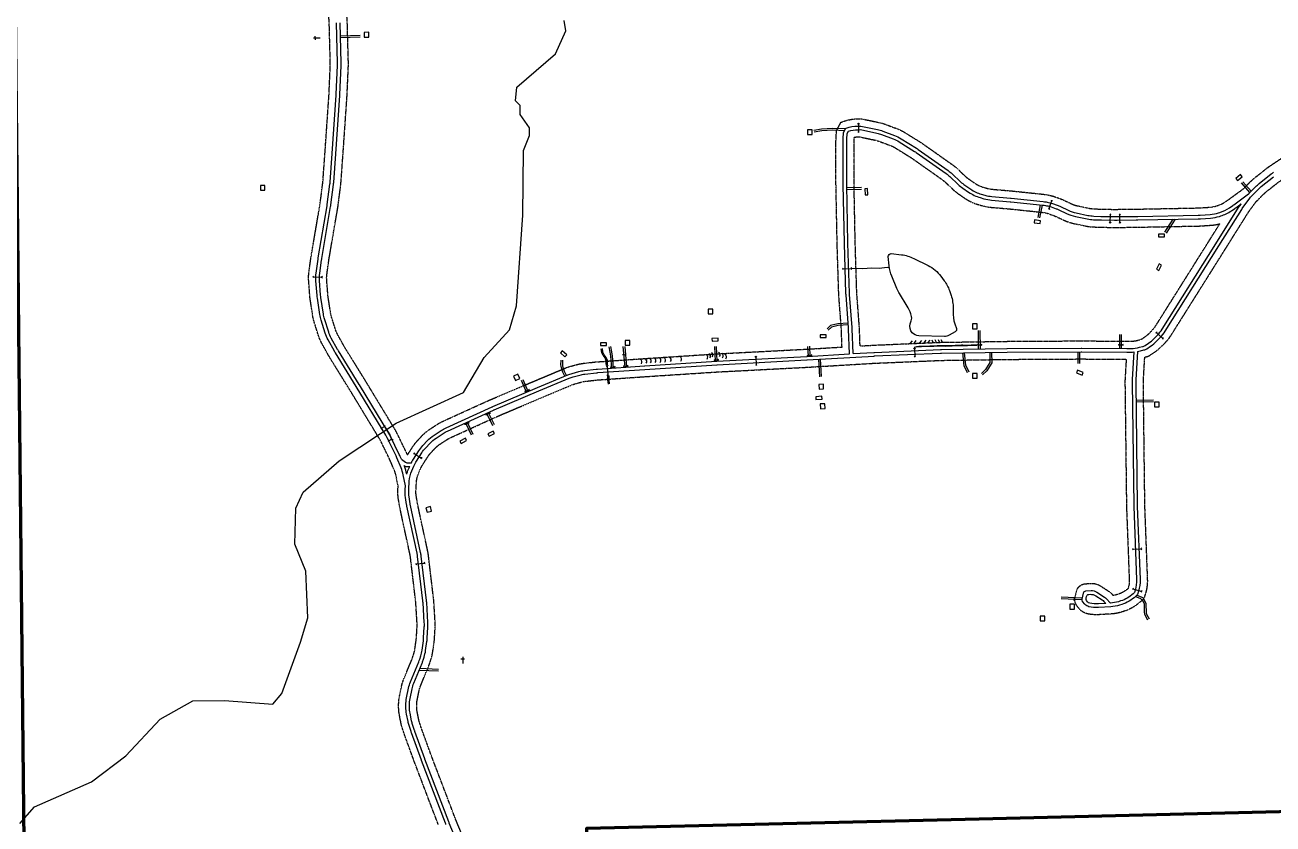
# Model space of a CAD drawing. Header units: inches. Extents: x 2666812 to 2767151, y 580083 to 705712.
# Drawn here: x 2715299 to 2722204, y 637071 to 641492 of the extents above; entities that cross this region are included whole.
import ezdxf

# ---------------------------------------------------------------- set-up
doc = ezdxf.new("R2010")
doc.units = ezdxf.units.IN
doc.header["$MEASUREMENT"] = 0
doc.linetypes.add('PHANTOM', pattern=[2.5, 1.25, -0.25, 0.25, -0.25, 0.25, -0.25])
for name, color, linetype in [('HY-SHORE', 5, 'Continuous'), ('PLD-LANDBASE', 252, 'Continuous'), ('PLD-PAR', 1, 'Continuous')]:
    doc.layers.add(name, color=color, linetype=linetype)
doc.layers.add('PLD-REMOTE-BOUNDARY', color=40, linetype='Continuous', lineweight=80)

# ---------------------------------------------------------------- blocks, each defined once
blk = doc.blocks.new('CULVERT')
for p, q in [((-52, 7), (-41, 0)), ((-41, 0), (-52, -7)), ((-41, 0), (41, 0)), ((52, 7), (41, 0)), ((41, 0), (52, -7))]:
    blk.add_line(p, q)
blk = doc.blocks.new('DWELLING2')
blk.add_lwpolyline([(28, -26), (28, 26), (-23, 26), (-23, -26)], close=True)
blk = doc.blocks.new('DRWAYCULVERT')
for p, q in [((-13.4, 2.1), (-9.7, 0)), ((-9.7, 0), (-13.4, -2.1)), ((-9.7, 0), (9.7, 0)), ((13.5, 2.2), (9.7, 0)), ((9.7, 0), (13.5, -2.2))]:
    blk.add_line(p, q)
blk = doc.blocks.new('HOUSETRL')
blk.add_lwpolyline([(-34, -15), (34, -15), (34, 15), (-34, 15)], close=True)

msp = doc.modelspace()

# ---------------------------------------------------------------- linework, layer by layer
at = {"layer": 'HY-SHORE'}
for p, q in [((2718291.4, 641458.9), (2718282.3, 641517)), ((2718234.8, 641333), (2718291.4, 641458.9)), ((2718020.5, 641147), (2718234.8, 641333)), ((2718013, 641072), (2718020.5, 641147)), ((2718038.3, 641047.2), (2718013, 641072)), ((2718038.9, 640997.3), (2718038.3, 641047.2)), ((2718089.8, 640923), (2718038.9, 640997.3)), ((2718058.2, 640797.5), (2718090.3, 640881.2)), ((2718090.3, 640881.2), (2718089.8, 640923)), ((2718054.5, 640439), (2718058.2, 640797.5)), ((2718019, 639938.3), (2718054.5, 640439)), ((2717979.1, 639804.7), (2718019, 639938.3)), ((2717839.3, 639652.7), (2717979.1, 639804.7)), ((2717725.1, 639459.6), (2717839.3, 639652.7)), ((2717352.1, 639288.4), (2717725.1, 639459.6)), ((2717265.6, 639231.3), (2717352.1, 639288.4)), ((2717037.7, 639080.8), (2717265.6, 639231.3)), ((2716839.1, 638908.1), (2717037.7, 639080.8)), ((2716798.6, 638819.2), (2716839.1, 638908.1)), ((2716792.6, 638619), (2716798.6, 638819.2)), ((2716852.9, 638469.8), (2716792.6, 638619)), ((2716864.5, 638211.6), (2716852.9, 638469.8)), ((2716824.5, 638077.6), (2716864.5, 638211.6)), ((2716719.8, 637792.9), (2716824.5, 638077.6)), ((2716046.7, 637651.2), (2716228.6, 637753.5)), ((2716228.6, 637753.5), (2716403.6, 637755.6)), ((2716403.6, 637755.6), (2716670.5, 637734.1)), ((2716670.5, 637734.1), (2716719.8, 637792.9)), ((2715857.5, 637448.8), (2716046.7, 637651.2)), ((2715667.6, 637304.6), (2715857.5, 637448.8)), ((2715352.6, 637167.2), (2715667.6, 637304.6)), ((2715270.3, 637074.2), (2715352.6, 637167.2))]:
    msp.add_line(p, q, dxfattribs=at)
msp.add_lwpolyline([(2720385.7, 639768.8), (2720243.5, 639772.6, -0.207675), (2720207.4, 639789.4), (2720207.3, 639789.6, -0.263067), (2720197, 639837.7), (2720202.5, 639855.3, 0.156774), (2720202.3, 639885.9), (2720199.6, 639894, 0.058734), (2720179.9, 639936.5), (2720137, 640005.9, -0.039691), (2720122.6, 640034.1), (2720094.4, 640101.8, -0.074095), (2720080, 640159), (2720075, 640210.6, -0.477238), (2720091.6, 640227), (2720148.8, 640220.6, -0.088099), (2720215.9, 640200.7), (2720295.4, 640161, -0.117587), (2720366.5, 640101.4), (2720385, 640076.4, -0.076346), (2720413.4, 640022.8), (2720422.7, 639995.9, -0.090589), (2720433.7, 639924.9), (2720433.3, 639907, 0.087451), (2720443.5, 639838.3), (2720452.2, 639812, -0.359836), (2720445.3, 639794.1), (2720411.5, 639775.2, -0.135237)], format="xyb", close=True, dxfattribs=at)
msp.add_lwpolyline([(2719873.4, 640144.1), (2719893, 640145.9), (2719933.5, 640144.4), (2719983.9, 640148.4), (2720024.7, 640146.5), (2720069.2, 640151.3), (2720081, 640150.9)], dxfattribs=at)
at = {"layer": 'PLD-LANDBASE', "linetype": 'PHANTOM', "flags": 128}
for points in [[(2717363.6, 638940.3), (2717352.7, 638995.6, 0.051402), (2717343.1, 639027), (2717319.8, 639082.2, 0.013378), (2717316.3, 639090), (2717267.8, 639189.5, 0.023232), (2717260.7, 639202.6), (2717098.1, 639470.5, 0.00214), (2717097.3, 639471.7), (2716982.5, 639657.2, -0.012264), (2716976.6, 639667.3), (2716941.7, 639730.5, -0.049622), (2716922.9, 639774.1), (2716899.7, 639847.4, -0.038814), (2716891.2, 639883.6), (2716877.4, 639974.3, -0.018857), (2716875.3, 639992.3), (2716869.1, 640074.1, -0.052777), (2716870.5, 640124.6), (2716880.9, 640201.3, -0.008595), (2716882.2, 640209.5), (2716931.4, 640497.8, 0.01033), (2716932.4, 640504.3), (2716946.7, 640616.4, 0.013759), (2716947.6, 640625.2), (2716959.1, 640783.4, 0.000986), (2716959.2, 640784), (2716981.4, 641106.5, 0.006328), (2716981.6, 641110.5), (2716988.5, 641268.5, 0.017515), (2716988.6, 641279.7), (2716982.7, 641502.4, 0.010943), (2716982.3, 641509.4), (2716967.6, 641718.2, -0.002106), (2716967.5, 641720.2), (2716952.7, 641958.6, -0.011146), (2716952.3, 641969.2), (2716947.2, 642261.3, -0.01137), (2716947.2, 642272.2), (2716957.3, 642630.7, 0.017666), (2716957.2, 642642), (2716944.7, 642935.5, 0.010192), (2716944.3, 642942), (2716930.6, 643106, 0.015445), (2716929.5, 643115.8), (2716878.3, 643466.4, 0.015392), (2716876.5, 643476.1), (2716852, 643593.4, 0.044358), (2716843.7, 643620.5), (2716822.4, 643673.2, 0.028589), (2716814.6, 643689.8), (2716738.3, 643830.1, 0.00354), (2716737.2, 643832.1), (2716614.5, 644050.2, -0.002683), (2716613.2, 644052.4), (2716434.1, 644378.9, 0.000562), (2716434, 644379.2), (2716284.3, 644650.5, -0.004326), (2716282.4, 644654.2), (2716158.6, 644888, 0.015928), (2716153.6, 644896.9), (2716137.4, 644923.2)], [(2717414.3, 639115.5), (2717412, 639121, 0.013378), (2717406.2, 639133.7), (2717357.8, 639233.3, 0.023232), (2717346.2, 639254.5), (2717183.5, 639522.4, 0.00214), (2717182.4, 639524.3), (2717067.6, 639709.8, -0.012264), (2717064.1, 639715.7), (2717029.2, 639778.9, -0.049622), (2717018.2, 639804.4), (2716995, 639877.6, -0.038814), (2716990.1, 639898.7), (2716976.2, 639989.4, -0.018857), (2716975, 639999.9), (2716968.8, 640081.7, -0.052777), (2716969.6, 640111.2), (2716980, 640187.9, -0.008595), (2716980.7, 640192.7), (2717030, 640481, 0.01033), (2717031.5, 640491.6), (2717045.9, 640603.7, 0.013759), (2717047.4, 640617.9), (2717058.9, 640776.1, 0.000986), (2717059, 640777.2), (2717081.2, 641099.6, 0.006328), (2717081.5, 641106.2), (2717088.4, 641264.2, 0.017515), (2717088.6, 641282.4), (2717082.6, 641505.1, 0.010943), (2717082.1, 641516.4), (2717067.4, 641725.3, -0.002106), (2717067.3, 641726.4), (2717052.5, 641964.7, -0.011146), (2717052.2, 641971), (2717047.2, 642263, -0.01137), (2717047.2, 642269.4), (2717057.3, 642627.9, 0.017666), (2717057.1, 642646.2), (2717044.6, 642939.8, 0.010192), (2717044, 642950.4), (2717030.3, 643114.3, 0.015445), (2717028.5, 643130.2), (2716977.2, 643480.9, 0.015392), (2716974.4, 643496.6), (2716949.8, 643613.9, 0.044358), (2716936.4, 643658), (2716915.1, 643710.7, 0.028589), (2716902.4, 643737.6), (2716826.1, 643877.9, 0.00354), (2716824.3, 643881.1), (2716701.6, 644099.2, -0.002683), (2716700.9, 644100.5), (2716521.8, 644427, 0.000562), (2716521.5, 644427.5), (2716371.9, 644698.8, -0.004326), (2716370.7, 644700.9), (2716252.6, 644924.2)], [(2722041.4, 640586.8, -0.006871), (2722045.9, 640591.6), (2722079.6, 640625.8, -0.030733), (2722101.6, 640645.5), (2722169.3, 640699.1, -0.019262), (2722184.2, 640710), (2722484.5, 640912.2, 0.060683), (2722513.7, 640937.6), (2722540.6, 640967.3, 0.034473), (2722554.2, 640984.6), (2722582.5, 641026.1, 0.008696), (2722585.5, 641030.7), (2722709.1, 641226.6, -0.062276), (2722746.9, 641272.6), (2722757.8, 641282.9, -0.154662), (2722793.1, 641300.1), (2722802.2, 641301.4, -0.088669), (2722886.7, 641298.7), (2722888.4, 641298.4, -0.048003), (2722932.3, 641284.6), (2723027.8, 641244.2, 0.101877), (2723047.6, 641240.2), (2723055.5, 641240.2, 0.036172), (2723078.4, 641243.4), (2723081, 641243.9), (2723088.5, 641247, 0.068223), (2723094.3, 641250.4), (2723096.7, 641252.3, 0.05238), (2723108, 641283.8), (2723108.6, 641286.5, 0.046549), (2723112.9, 641315.9), (2723116.1, 641375.7, -0.013418), (2723117.1, 641388.6), (2723118.5, 641401.3, -0.004674), (2723119, 641405.8), (2723114.6, 641463.9), (2723103.4, 641614.9, -0.00567), (2723103, 641620.3), (2723090.9, 641853.9, -0.010097), (2723090.6, 641863.5), (2723089.5, 641960.7)], [(2721492.3, 639653.6), (2721514.4, 639659.2), (2721547.5, 639681.2, 0.052006), (2721589.1, 639715.6), (2721606.6, 639733.6, 0.053526), (2721641, 639777.2), (2721937.8, 640249.1, 0.000293), (2721937.9, 640249.4), (2722064.1, 640450.6, -0.017415), (2722069.6, 640458.7), (2722103.7, 640505.5, -0.037108), (2722117.1, 640521.4), (2722150.9, 640555.6, -0.030733), (2722163.7, 640567.1), (2722231.4, 640620.7, -0.019262), (2722240.1, 640627.1), (2722540.3, 640829.3, 0.060683), (2722587.9, 640870.5), (2722614.7, 640900.1, 0.034473), (2722636.9, 640928.3), (2722665.1, 640969.8, 0.008696), (2722670.1, 640977.4), (2722793.7, 641173.2, -0.054918), (2722812.8, 641197.2, -0.191877), (2722824.6, 641203.4, -0.074426), (2722866, 641200.9), (2722867.7, 641200.5, -0.048003), (2722893.3, 641192.5), (2723006.5, 641144.6, 0.088138), (2723023.5, 641140.7), (2723030.6, 641140.3, 0.066155), (2723099, 641145.5), (2723110.8, 641148), (2723136.4, 641158.6, 0.068223), (2723148.1, 641165.5), (2723167.6, 641180.9, 0.11319), (2723181.6, 641198.3), (2723186.3, 641207.9, 0.053591), (2723205.1, 641260.2), (2723205.8, 641262.8, 0.046549), (2723212.8, 641310.6), (2723215.9, 641370.5, -0.013418), (2723216.5, 641378), (2723217.9, 641390.7, -0.048686), (2723223.4, 641417.3), (2723226.4, 641420.1), (2723230.5, 641420.7, -0.046049), (2723256.2, 641422), (2723275.1, 641421.3, 0.001097), (2723276.3, 641421.2), (2723712, 641405.7), (2723905.2, 641405.2, 0.037042), (2723943.6, 641408), (2724117.4, 641433.5, -0.00139), (2724118.1, 641433.6), (2724343.8, 641465.4, -0.040917), (2724366.6, 641466.8), (2724478.6, 641464.1, -0.034403), (2724497.8, 641462.4), (2724611, 641444, -0.012956), (2724618.2, 641442.6), (2725120.2, 641334.1, 0.000875), (2725121.1, 641333.9), (2725731.7, 641204.2)], [(2719819.4, 639710.1), (2719815.8, 639807.9, 0.009966), (2719815.5, 639814.3), (2719801.6, 639996.3, -0.01113), (2719801.1, 640007), (2719792.4, 640282.4, -0.002933), (2719792.4, 640285.2), (2719786, 640607, -0.004918), (2719786, 640611.7), (2719786, 640850, -0.014797), (2719786.4, 640864.2), (2719789, 640907.8), (2719813.3, 640953.4), (2719829.3, 640959, -0.081962), (2719906.3, 640972.6), (2719927.1, 640972.8), (2720024.5, 640952.2, -0.037134), (2720058.7, 640942.3), (2720124.1, 640917.9, -0.049992), (2720167.1, 640896.8), (2720252.8, 640843.5, -0.014507), (2720264.4, 640835.8), (2720430.1, 640718.8, -0.03477), (2720456, 640697.8), (2720503, 640653.7, 0.037594), (2720521.7, 640638.6), (2720554, 640616.4, 0.080944), (2720600.5, 640594.4), (2720621.2, 640588.4, 0.04885), (2720651.9, 640582.8), (2720754.9, 640574, -0.004768), (2720759.4, 640573.6), (2720935.8, 640555.2, -0.022009), (2720956.6, 640552.1), (2720961.8, 640551, -0.037626), (2720996.6, 640541.5), (2721023.5, 640532, -0.024531), (2721045.2, 640523), (2721087.2, 640503.2, 0.058794), (2721122.8, 640491.3), (2721187.3, 640477.8, 0.041606), (2721213.7, 640474.6), (2721252.4, 640473, 0.005124), (2721255.7, 640472.9), (2721327.1, 640471.6, 0.01946), (2721339.5, 640471.9), (2721444.9, 640472.9, -0.010976), (2721455.5, 640473.2), (2721788.2, 640479.6, 0.016339), (2721798.7, 640480), (2721853.4, 640483.7, 0.057896), (2721889.8, 640490.5), (2721896.7, 640492.7, 0.074832), (2721939.6, 640513.4), (2721958, 640525.9, 0.008315), (2721962.4, 640529), (2722041.4, 640586.8)], [(2719919.2, 639716.1), (2719915.8, 639811.5, 0.009966), (2719915.2, 639821.9), (2719901.4, 640003.9, -0.01113), (2719901, 640010.1), (2719892.4, 640285.5, -0.002933), (2719892.3, 640287.2), (2719886, 640609, -0.004918), (2719886, 640611.7), (2719886, 640850, -0.014797), (2719886.2, 640858.2), (2719887, 640870.9, -0.036416), (2719907.3, 640872.6), (2719917.1, 640872.7), (2720003.8, 640854.4, -0.037134), (2720023.7, 640848.6), (2720089.2, 640824.2, -0.049992), (2720114.3, 640811.9), (2720200, 640758.6, -0.014507), (2720206.7, 640754.1), (2720372.5, 640637.1, -0.03477), (2720387.5, 640624.8), (2720434.5, 640580.8, 0.037594), (2720464.9, 640556.3), (2720497.3, 640534, 0.080944), (2720572.9, 640498.3), (2720593.5, 640492.3, 0.04885), (2720643.4, 640483.1), (2720746.4, 640474.3, -0.004768), (2720749.1, 640474.1), (2720925.4, 640455.7, -0.022009), (2720937.6, 640453.9), (2720942.7, 640452.9, -0.037626), (2720963, 640447.3), (2720989.9, 640437.8, -0.024531), (2721002.6, 640432.5), (2721044.6, 640412.7, 0.058794), (2721102.4, 640393.4), (2721166.9, 640379.9, 0.041606), (2721209.7, 640374.6), (2721248.5, 640373.1, 0.005124), (2721253.8, 640373), (2721325.2, 640371.6, 0.01729), (2721343.1, 640371.9), (2721448.6, 640373, -0.014181), (2721456.5, 640373.2), (2721789.3, 640379.6, 0.015634), (2721805.5, 640380.2), (2721860.3, 640384, 0.04796), (2721909.4, 640392.1, 0.04796)], [(2719919.2, 639716.1), (2719993, 639720.5, -0.004261), (2719997, 639720.7), (2720362.4, 639736.2, -0.006931), (2720369, 639736.4), (2720731.3, 639741.7, -0.002194), (2720733.4, 639741.8), (2721142.6, 639744.2, -0.003418), (2721145.9, 639744.2), (2721395.5, 639742.3, 0.00458), (2721398.5, 639742.3), (2721417.7, 639742.5, 0.0592), (2721455.2, 639747.4), (2721464.9, 639749.8, 0.085367), (2721480.4, 639756.7), (2721492.1, 639764.5, 0.052006), (2721517.6, 639785.6), (2721535.2, 639803.6, 0.053526), (2721556.4, 639830.4), (2721853.1, 640302.3, 0.000293), (2721853.2, 640302.5), (2721909.4, 640392.1)], [(2717416.1, 639114.3), (2717444.4, 639158.3, -0.045461), (2717471.2, 639192.6), (2717496.9, 639219.9, -0.05956), (2717540.5, 639256.5), (2717580.2, 639282.4, -0.038052), (2717612.2, 639300), (2717866.9, 639415.7, -0.006359), (2717872.5, 639418.1), (2718118.3, 639522.4, -0.001024), (2718119.2, 639522.7), (2718286.9, 639593, -0.032542), (2718316.4, 639603.2), (2718353, 639613.2, -0.038908), (2718389.7, 639620.2), (2718454.4, 639627.5, -0.010613), (2718464.6, 639628.4), (2718724.7, 639646.3, -0.000882), (2718725.5, 639646.4), (2719122.1, 639672.3, -0.003283), (2719125.2, 639672.5), (2719622.5, 639698.4, 0.001846), (2719623.7, 639698.5), (2719819.4, 639710.1)], [(2718353, 634426.3, 0.063702), (2718287.4, 634432.7), (2718041.3, 634425.2, -0.055505), (2718010.4, 634427.6), (2718001.5, 634429.4), (2717990.4, 634438), (2717988.7, 634445.3, -0.058364), (2717984.9, 634477.6), (2717985.1, 634791.5, 0.002074), (2717985.1, 634793.7), (2717979.4, 635533.3, 0.0008), (2717979.4, 635534.1), (2717972.6, 636154.4, 0.017685), (2717971.7, 636172.8), (2717964, 636267.6, 0.028961), (2717959.8, 636297.4), (2717945.7, 636367.7, 0.011259), (2717943.2, 636379.1), (2717917.9, 636481.2, 0.022187), (2717911.4, 636503.3), (2717824, 636757.5, 0.016706), (2717817.8, 636773.7), (2717683.6, 637092.7, -0.008567), (2717681.9, 637097.2), (2717549.8, 637444.1, -0.003312), (2717549.1, 637445.8), (2717494, 637596.6, -0.009719), (2717492.2, 637601.7), (2717481.7, 637634.4, -0.028554), (2717477.7, 637649.9), (2717469.3, 637691.8, -0.049411), (2717466.6, 637719.3), (2717466.6, 637730.1, -0.050541), (2717469.4, 637758.2), (2717480.1, 637810.6, -0.046711), (2717487.7, 637835.6), (2717533.1, 637946.4, 0.019546), (2717540.1, 637965.5), (2717545.6, 637982.7, 0.041857), (2717555.4, 638025.1), (2717562.7, 638075.6, 0.02139), (2717564.9, 638097.7), (2717568.4, 638158.3, 0.029743), (2717568.4, 638189.2), (2717561.6, 638298.9, 0.014101), (2717560.3, 638313.5), (2717531.4, 638558, 0.023781), (2717527.3, 638582.4), (2717471.3, 638841.8, -0.013878), (2717469.9, 638849.4), (2717463.8, 638887.8, -0.056011), (2717462.4, 638919), (2717465.4, 638965, -0.08378), (2717476.2, 639010.3), (2717487.3, 639036.4, -0.042943), (2717498.5, 639057.6), (2717528.5, 639104.1, -0.045461), (2717544.1, 639124.1), (2717569.7, 639151.4, -0.05956), (2717595.2, 639172.8), (2717634.9, 639198.7, -0.038052), (2717653.5, 639208.9), (2717908.3, 639324.6, -0.006359), (2717911.5, 639326.1), (2718157.3, 639430.3, -0.001024), (2718157.9, 639430.5), (2718325.5, 639500.8, -0.032542), (2718342.7, 639506.7), (2718379.4, 639516.8, -0.038908), (2718400.8, 639520.8), (2718465.5, 639528.1, -0.010613), (2718471.4, 639528.6), (2718731.6, 639546.5, -0.000882), (2718732.1, 639546.6), (2719128.6, 639572.5, -0.003283), (2719130.4, 639572.6), (2719627.7, 639598.5, 0.001846), (2719629.6, 639598.6), (2719998.9, 639620.7, -0.004261), (2720001.3, 639620.8), (2720366.6, 639636.3, -0.006931), (2720370.5, 639636.4), (2720732.7, 639641.8, -0.002194), (2720734, 639641.8), (2721143.2, 639644.2, -0.003418), (2721145.1, 639644.2), (2721391.4, 639642.3)], [(2721492.3, 639653.6), (2721484.8, 639526.6, 0.017766), (2721484.5, 639515.2), (2721492.8, 638835, 0.006363), (2721492.9, 638830.9), (2721508.2, 638426, -0.082501), (2721498.2, 638347.9), (2721489.9, 638320.2), (2721470.4, 638301.9, -0.111987), (2721378.8, 638248.1), (2721366.8, 638244.3, -0.062354), (2721308.2, 638233.5), (2721240.8, 638229.5, -0.069782), (2721174.3, 638234.9, -0.12972), (2721132.5, 638260.9), (2721118.6, 638279.1, -0.220407), (2721108.5, 638324.3), (2721115.7, 638357.4, -0.334446), (2721165.9, 638400.6), (2721195, 638402.5, -0.161628), (2721249.9, 638388.2), (2721293.2, 638360, -0.062402), (2721310.4, 638345.6), (2721319.8, 638335.4)], [(2721391.4, 639642.3), (2721385, 639532.5, 0.017766), (2721384.5, 639514), (2721392.9, 638833.8, 0.006363), (2721393, 638827.2), (2721408.3, 638422.2, -0.082501), (2721402.5, 638376.7), (2721401.9, 638374.7, -0.111737), (2721348.6, 638343.4), (2721336.6, 638339.6, -0.030942), (2721319.8, 638335.4, -0.030942)], [(2717585.7, 637068.8), (2717456.3, 637408.5, -0.003312), (2717455.2, 637411.5), (2717400.1, 637562.3, -0.009719), (2717397, 637571.1), (2717386.5, 637603.8, -0.028554), (2717379.6, 637630.3), (2717371.2, 637672.2, -0.049411), (2717366.6, 637719.3), (2717366.6, 637730.1, -0.050541), (2717371.4, 637778.2), (2717382.2, 637830.7, -0.046711), (2717395.2, 637873.5), (2717440.6, 637984.3, 0.019546), (2717444.9, 637996.1), (2717450.4, 638013.3, 0.041857), (2717456.4, 638039.4), (2717463.7, 638089.9, 0.02139), (2717465.1, 638103.5), (2717468.6, 638164.1, 0.029743), (2717468.5, 638183.1), (2717461.8, 638292.8, 0.014101), (2717461, 638301.8), (2717432.1, 638546.3, 0.023781), (2717429.6, 638561.3), (2717373.6, 638820.7, -0.013878), (2717371.1, 638833.7), (2717365, 638872.1, -0.056011), (2717362.6, 638925.7), (2717363.6, 638940.3)]]:
    msp.add_lwpolyline(points, format="xyb", dxfattribs=at)
at = {"layer": 'PLD-LANDBASE'}
for points in [[(2717403.8, 638942.8), (2717391.9, 639003.3, 0.051402), (2717380, 639042.5), (2717356.7, 639097.7, 0.013378), (2717352.3, 639107.5), (2717303.8, 639207, 0.023232), (2717294.9, 639223.4), (2717132.3, 639491.3, 0.00214), (2717131.4, 639492.7), (2717016.5, 639678.2, -0.012264), (2717011.6, 639686.7), (2716976.7, 639749.8, -0.049622), (2716961, 639786.2), (2716937.8, 639859.5, -0.038814), (2716930.8, 639889.7), (2716916.9, 639980.4, -0.018857), (2716915.2, 639995.3), (2716908.9, 640077.1, -0.052777), (2716910.2, 640119.2), (2716920.6, 640196, -0.008595), (2716921.6, 640202.8), (2716970.8, 640491.1, 0.01033), (2716972, 640499.3), (2716986.4, 640611.3, 0.013759), (2716987.5, 640622.3), (2716999, 640780.5, 0.000986), (2716999.1, 640781.3), (2717021.3, 641103.8, 0.006328), (2717021.6, 641108.8), (2717028.5, 641266.8, 0.017515), (2717028.6, 641280.8), (2717022.6, 641503.5, 0.010943)], [(2717382.1, 639089), (2717375.1, 639105.5, 0.013378), (2717370.2, 639116.2), (2717321.8, 639215.8, 0.023232), (2717312, 639233.7), (2717149.3, 639501.6, 0.00214), (2717148.4, 639503.2), (2717033.5, 639688.8, -0.012264), (2717029.1, 639696.4), (2716994.2, 639759.5, -0.049622), (2716980.1, 639792.3), (2716956.9, 639865.5, -0.038814), (2716950.5, 639892.7), (2716936.7, 639983.4, -0.018857), (2716935.1, 639996.9), (2716928.9, 640078.7, -0.052777), (2716930, 640116.5), (2716940.4, 640193.3, -0.008595), (2716941.3, 640199.4), (2716990.5, 640487.7, 0.01033), (2716991.9, 640496.7), (2717006.3, 640608.8, 0.013759), (2717007.5, 640620.8), (2717019, 640779, 0.000986), (2717019.1, 640779.9), (2717041.3, 641102.4, 0.006328), (2717041.6, 641107.9), (2717048.4, 641265.9, 0.017515), (2717048.6, 641281.3), (2717042.6, 641504, 0.010943)], [(2719860.7, 639672.5), (2719855.8, 639809.3, 0.009966), (2719855.4, 639817.3), (2719841.5, 639999.3, -0.01113), (2719841.1, 640008.2), (2719832.4, 640283.7, -0.002933), (2719832.3, 640286), (2719826, 640607.8, -0.004918), (2719826, 640611.7), (2719826, 640850, -0.014797), (2719826.3, 640861.8), (2719828.4, 640896.7), (2719841.3, 640920.9), (2719842.5, 640921.3, -0.081962), (2719906.7, 640932.6), (2719923.1, 640932.7), (2720016.2, 640913.1, -0.037134), (2720044.7, 640904.8), (2720110.1, 640880.4, -0.049992), (2720146, 640862.8), (2720231.6, 640809.5, -0.014507), (2720241.3, 640803.1), (2720407.1, 640686.2, -0.03477), (2720428.6, 640668.6), (2720475.6, 640624.5, 0.037594), (2720499, 640605.7), (2720531.3, 640583.4, 0.080944), (2720589.4, 640555.9), (2720610.1, 640550, 0.04885), (2720648.5, 640542.9), (2720751.5, 640534.1, -0.004768), (2720755.3, 640533.8), (2720931.6, 640515.4, -0.022009), (2720949, 640512.8), (2720954.2, 640511.8, -0.037626), (2720983.2, 640503.8), (2721010, 640494.3, -0.024531), (2721028.2, 640486.8), (2721070.2, 640467, 0.058794), (2721114.6, 640452.1), (2721179.1, 640438.6, 0.041606), (2721212.1, 640434.6), (2721250.9, 640433.1, 0.005124), (2721255, 640433), (2721326.3, 640431.6, 0.018167), (2721340.8, 640431.9), (2721446.2, 640432.9, -0.012239), (2721455.9, 640433.2), (2721788.7, 640439.6, 0.015919), (2721801.4, 640440.1), (2721856.2, 640443.8, 0.057896), (2721901.6, 640452.3), (2721908.6, 640454.5, 0.074832), (2721962.2, 640480.3), (2721980.6, 640492.8, 0.008315), (2721986, 640496.7), (2722068.2, 640556.8)], [(2719880.7, 639673.7), (2719875.8, 639810.1, 0.009966), (2719875.3, 639818.8), (2719861.5, 640000.8, -0.01113), (2719861, 640008.8), (2719852.4, 640284.3, -0.002933), (2719852.3, 640286.4), (2719846, 640608.2, -0.004918), (2719846, 640611.7), (2719846, 640850, -0.014797), (2719846.3, 640860.6), (2719848.1, 640891.1), (2719855.2, 640904.4, -0.073063), (2719906.9, 640912.6), (2719921.1, 640912.7), (2720012.1, 640893.5, -0.037134), (2720037.7, 640886.1), (2720103.2, 640861.7, -0.049992), (2720135.4, 640845.8), (2720221.1, 640792.5, -0.014507), (2720229.8, 640786.8), (2720395.5, 640669.8, -0.03477), (2720414.9, 640654), (2720461.9, 640609.9, 0.037594), (2720487.6, 640589.2), (2720519.9, 640566.9, 0.080944), (2720583.9, 640536.7), (2720604.6, 640530.7, 0.04885), (2720646.8, 640523), (2720749.8, 640514.2, -0.004768), (2720753.2, 640513.9), (2720929.5, 640495.5, -0.022009), (2720945.2, 640493.2), (2720950.4, 640492.2, -0.037626), (2720976.4, 640485), (2721003.3, 640475.4, -0.024531), (2721019.6, 640468.7), (2721061.7, 640448.9, 0.058794), (2721110.5, 640432.5), (2721175, 640419.1, 0.041606), (2721211.3, 640414.6), (2721250.1, 640413.1, 0.005124), (2721254.6, 640413), (2721325.9, 640411.6, 0.018167), (2721341.9, 640411.9), (2721447.2, 640413, -0.012239), (2721456, 640413.2), (2721788.8, 640419.6, 0.015919), (2721802.8, 640420.1), (2721857.6, 640423.9, 0.057896), (2721907.5, 640433.2), (2721914.5, 640435.3, 0.074832), (2721973.5, 640463.8), (2721991.8, 640476.3, 0.008315), (2721997.8, 640480.5), (2722026.6, 640501.7)], [(2721454.1, 639685.8, 0.018323), (2721469.9, 639689.2), (2721489.6, 639694.2, 0.085367), (2721505.1, 639701), (2721525.3, 639714.5, 0.052006), (2721560.5, 639743.6), (2721578.1, 639761.6, 0.053526), (2721607.2, 639798.4), (2721903.9, 640270.4, 0.000293), (2721904, 640270.6), (2722030.2, 640471.9, -0.017415), (2722037.3, 640482.3), (2722071.4, 640529.1, -0.037108), (2722088.7, 640549.4), (2722122.4, 640583.7, -0.030733), (2722138.8, 640598.4), (2722206.6, 640652.1, -0.019262)], [(2722068.2, 640556.8, -0.011378), (2722074.4, 640563.5), (2722108.1, 640597.7, -0.030733), (2722126.4, 640614.1), (2722194.2, 640667.7, -0.019262), (2722206.6, 640676.8)], [(2719880.7, 639673.7), (2719995.3, 639680.5, -0.004261), (2719998.7, 639680.7), (2720364.1, 639696.2, -0.006931), (2720369.6, 639696.4), (2720731.8, 639701.8, -0.002194), (2720733.6, 639701.8), (2721142.9, 639704.2, -0.003418), (2721145.6, 639704.2), (2721395.2, 639702.3, 0.00458), (2721398.9, 639702.3), (2721418.2, 639702.5, 0.0592), (2721465, 639708.6), (2721481.4, 639712.7, 0.085367), (2721496.9, 639719.6), (2721514.2, 639731.2, 0.052006), (2721546.2, 639757.6), (2721563.8, 639775.6, 0.053526), (2721590.2, 639809.1), (2721887, 640281.1, 0.000293), (2721887.1, 640281.3), (2722013.3, 640482.5, -0.017415), (2722021.1, 640494), (2722026.6, 640501.7)], [(2721454.1, 639685.8), (2721444.9, 639528.9, 0.017766), (2721444.5, 639514.7), (2721452.8, 638834.5, 0.006363), (2721453, 638829.4), (2721468.2, 638424.5, -0.082501), (2721459.9, 638359.4), (2721454.7, 638342), (2721443, 638331, -0.111987), (2721366.7, 638286.3), (2721354.7, 638282.4, -0.062354), (2721305.9, 638273.4), (2721238.4, 638269.4, -0.067639), (2721184.7, 638273.6, -0.11523), (2721162.9, 638287), (2721150.3, 638303.4, -0.220407), (2721147.6, 638315.7), (2721154.8, 638348.9, -0.334446), (2721168.5, 638360.7), (2721197.6, 638362.6, -0.161628), (2721228.1, 638354.6), (2721271.5, 638326.5, -0.062402), (2721281, 638318.5), (2721304.2, 638293.3)], [(2717780.9, 636758.2), (2717646.8, 637077.2, -0.008567), (2717644.5, 637082.9), (2717512.4, 637429.9, -0.003312), (2717511.6, 637432.1), (2717456.4, 637582.9, -0.009719), (2717454.2, 637589.5), (2717443.6, 637622.2, -0.028554), (2717438.4, 637642), (2717430.1, 637683.9, -0.049411), (2717426.6, 637719.3), (2717426.6, 637730.1, -0.050541), (2717430.2, 637766.2), (2717441, 637818.6, -0.046711), (2717450.7, 637850.7), (2717496.1, 637961.6, 0.019546), (2717502, 637977.7), (2717507.5, 637995, 0.041857), (2717515.8, 638030.8), (2717523.1, 638081.3, 0.02139), (2717525, 638100), (2717528.5, 638160.6, 0.029743), (2717528.4, 638186.8), (2717521.7, 638296.5, 0.014101), (2717520.6, 638308.8), (2717491.7, 638553.3, 0.023781), (2717488.2, 638574), (2717432.2, 638833.3, -0.013878), (2717430.4, 638843.1), (2717424.3, 638881.5, -0.056011), (2717422.5, 638921.7), (2717425.5, 638967.6, -0.08378), (2717439.4, 639025.9), (2717450.5, 639052, -0.042943), (2717464.9, 639079.3), (2717494.8, 639125.8, -0.045461), (2717515, 639151.5), (2717540.6, 639178.8, -0.05956), (2717573.3, 639206.2), (2717613, 639232.2, -0.038052), (2717637, 639245.3), (2717891.7, 639361.1, -0.006359), (2717895.9, 639362.9), (2718141.7, 639467.1, -0.001024), (2718142.4, 639467.4), (2718310.1, 639537.7, -0.032542), (2718332.2, 639545.3), (2718368.8, 639555.3, -0.038908), (2718396.3, 639560.6), (2718461.1, 639567.8, -0.010613), (2718468.7, 639568.5), (2718728.8, 639586.4, -0.000882), (2718729.4, 639586.5), (2719126, 639612.4, -0.003283), (2719128.3, 639612.5), (2719625.6, 639638.5, 0.001846), (2719627.2, 639638.6), (2719996.5, 639660.6, -0.004261), (2719999.6, 639660.7), (2720364.9, 639676.3, -0.006931), (2720369.9, 639676.4), (2720732.1, 639681.8, -0.002194), (2720733.7, 639681.8), (2721143, 639684.2, -0.003418), (2721145.5, 639684.2), (2721395.1, 639682.3, 0.00458), (2721399.1, 639682.3), (2721418.4, 639682.5, 0.017675), (2721433.9, 639683.2, 0.017675)], [(2717436.8, 639070.2, -0.028586), (2717448.1, 639090.1), (2717478, 639136.6, -0.045461), (2717500.4, 639165.2), (2717526, 639192.5, -0.05956), (2717562.4, 639223), (2717602.1, 639248.9, -0.038052), (2717628.7, 639263.5), (2717883.5, 639379.3, -0.006359), (2717888.1, 639381.3), (2718133.9, 639485.5, -0.001024), (2718134.7, 639485.9), (2718302.3, 639556.1, -0.032542), (2718326.9, 639564.6), (2718363.6, 639574.6, -0.038908), (2718394.1, 639580.5), (2718458.9, 639587.7, -0.010613), (2718467.3, 639588.5), (2718727.4, 639606.4, -0.000882), (2718728.1, 639606.4), (2719124.7, 639632.4, -0.003283), (2719127.3, 639632.5), (2719624.6, 639658.5, 0.001846), (2719626, 639658.5), (2719860.7, 639672.5)], [(2718285.7, 639549.2), (2718275.3, 639572), (2718267.3, 639595.4, -0.086408), (2718264.7, 639612.4), (2718265.1, 639638)], [(2718294.9, 639553), (2718284.6, 639575.7), (2718277.4, 639597, -0.086408), (2718274.7, 639613.9), (2718275.1, 639637.8)], [(2721433.9, 639683.2), (2721424.9, 639530.1, 0.017766), (2721424.5, 639514.5), (2721432.8, 638834.3, 0.006363), (2721433, 638828.7), (2721448.3, 638423.7, -0.082501), (2721440.8, 638365.2), (2721437.1, 638352.9), (2721429.3, 638345.6, -0.111987), (2721360.7, 638305.3), (2721348.7, 638301.5, -0.062354), (2721304.7, 638293.4), (2721304.2, 638293.3)], [(2717382.1, 639089), (2717405.2, 639073.4, 0.166618), (2717420.8, 639069.2), (2717436.8, 639070.2)], [(2717411.7, 639006.5), (2717411.6, 639007.2, 0.051402), (2717398.4, 639050.3), (2717396.3, 639055.3)], [(2717396.3, 639055.3), (2717399.7, 639053, 0.166618), (2717415.3, 639048.8), (2717427.7, 639049.6)], [(2717411.7, 639006.5, -0.035934), (2717421, 639033.7), (2717427.7, 639049.6)], [(2717628.3, 637069.5, -0.008567), (2717625.8, 637075.8), (2717493.7, 637422.7, -0.003312), (2717492.8, 637425.2), (2717437.6, 637576, -0.009719), (2717435.1, 637583.3), (2717424.6, 637616, -0.028554), (2717418.8, 637638.1), (2717410.5, 637680, -0.049411), (2717406.6, 637719.3), (2717406.6, 637730.1, -0.050541), (2717410.6, 637770.2), (2717421.4, 637822.6, -0.046711), (2717432.2, 637858.3), (2717477.6, 637969.2, 0.019546), (2717483, 637983.8), (2717488.5, 638001.1, 0.041857), (2717496, 638033.6), (2717503.3, 638084.2, 0.02139), (2717505, 638101.2), (2717508.5, 638161.8, 0.029743), (2717508.5, 638185.5), (2717501.7, 638295.2, 0.014101), (2717500.7, 638306.5), (2717471.8, 638551, 0.023781), (2717468.7, 638569.8), (2717412.7, 638829.1, -0.013878), (2717410.6, 638840), (2717404.5, 638878.4, -0.056011), (2717402.5, 638923), (2717403.8, 638942.8)], [(2721278.4, 638291.8), (2721237.3, 638289.4, -0.065941), (2721190.1, 638292.9, -0.099708), (2721177.9, 638300.4), (2721171.9, 638308.2, -0.220407), (2721169.1, 638320.5), (2721171.2, 638329.9, -0.334446), (2721184.8, 638341.7), (2721192.3, 638342.2, -0.161628), (2721222.8, 638334.2), (2721258.5, 638311.1, -0.062402), (2721268, 638303.1), (2721278.4, 638291.8)], [(2721442.1, 638330.2), (2721467, 638321, -0.186072), (2721480.5, 638309.1), (2721488.1, 638294.5, -0.117653), (2721490.9, 638283.2), (2721491.4, 638240.8, 0.123602), (2721494.5, 638229), (2721509.7, 638201.5)], [(2721450.3, 638337.8), (2721474.1, 638329, -0.186072), (2721487.6, 638317.1), (2721498.1, 638297, -0.117653), (2721500.9, 638285.7), (2721501.4, 638243.4, 0.123602), (2721504.5, 638231.6), (2721518.4, 638206.3)]]:
    msp.add_lwpolyline(points, format="xyb", dxfattribs=at)
for points in [[(2716895.2, 641419.9), (2716932.1, 641421.1)], [(2716906.2, 641410.2), (2716905.5, 641430.3)], [(2717044.5, 641432.4), (2717153.1, 641435.6)], [(2717044.8, 641422.4), (2717153.4, 641425.6)], [(2719839.2, 640916.9), (2719768.1, 640919), (2719705.9, 640915.6), (2719664.3, 640908.1)], [(2719833.9, 640907), (2719768.3, 640909), (2719707, 640905.6), (2719666.1, 640898.2)], [(2719846.3, 640592.1), (2719927.1, 640593.9)], [(2719846.5, 640582.1), (2719927.3, 640583.9)], [(2722075.9, 640565), (2722029.4, 640617.7)], [(2722083, 640572.2), (2722036.9, 640624.3)], [(2720916.3, 640496.9), (2720902.8, 640426.4)], [(2720926.3, 640495.8), (2720912.6, 640424.5)], [(2721649.9, 640416.9), (2721603.5, 640346.3)], [(2721662.1, 640417.2), (2721611.9, 640340.8)], [(2719853.5, 639842.5), (2719795.6, 639838.6), (2719756.2, 639828.6), (2719736.7, 639811.4)], [(2719854.2, 639832.6), (2719797.2, 639828.7), (2719761, 639819.5), (2719743.3, 639803.9)], [(2720574.7, 639699.4), (2720573.9, 639801)], [(2720584.7, 639699.6), (2720583.9, 639801.1)], [(2721355.6, 639702.6), (2721355.6, 639779.4)], [(2721365.6, 639702.5), (2721365.6, 639779.4)], [(2718516.6, 639610.6), (2718515.3, 639619.9), (2718514.5, 639634.7), (2718508.8, 639649.8), (2718497.5, 639665.4), (2718490.1, 639678.9), (2718486.4, 639699.9)], [(2718522.9, 639611.3), (2718521.7, 639621.9), (2718521.2, 639635.1), (2718514.1, 639652), (2718502.2, 639668.3), (2718496.3, 639681.2), (2718493.8, 639701.2)], [(2718546, 639593.9), (2718539.9, 639659.3), (2718536.6, 639682.7), (2718530.9, 639710.9)], [(2718556, 639594.6), (2718549.8, 639660.5), (2718546.4, 639684.4), (2718540.7, 639712.9)], [(2718607.2, 639712.6), (2718617.4, 639598.8)], [(2718617.2, 639713.5), (2718627.4, 639599.5)], [(2719118.7, 639632), (2719115.2, 639712.3)], [(2719128.7, 639632.6), (2719125.2, 639712.7)], [(2719633.9, 639659), (2719631, 639714)], [(2719643.9, 639659.6), (2719641, 639714.5)], [(2720197.1, 639729.2), (2720208.7, 639744.7)], [(2720218, 639730.1), (2720229.6, 639745.6)], [(2720220.2, 639709), (2720232.3, 639713.1), (2720243.4, 639714.8), (2720257.4, 639714.8), (2720305.1, 639716.3), (2720345.6, 639718.4), (2720367.6, 639718.9), (2720388, 639718.4), (2720401.1, 639718.4), (2720431.5, 639718.9), (2720445.2, 639720.4), (2720481.1, 639723), (2720487.4, 639721.6), (2720495.3, 639720.1), (2720520.2, 639721.1), (2720533.9, 639723.2), (2720564.4, 639721.8)], [(2720564.8, 639719.6), (2720551.6, 639719.1), (2720533.3, 639719.1), (2720514.2, 639717.2), (2720488.7, 639716), (2720480.7, 639716.7), (2720465.7, 639716), (2720443.3, 639716), (2720429.5, 639714.8), (2720393.9, 639713.6), (2720374.6, 639715.3), (2720364.5, 639715.3), (2720351.2, 639714.8), (2720327.2, 639712.8), (2720300.7, 639712.8), (2720269.7, 639712.4), (2720258.1, 639712.1), (2720245.6, 639711.4), (2720228.7, 639709.2)], [(2720248.8, 639731.4), (2720260.5, 639746.9)], [(2720272.8, 639732.4), (2720284.4, 639748)], [(2720294.5, 639733.3), (2720306.2, 639748.9)], [(2720324.4, 639734.4), (2720318.4, 639748.6)], [(2720341.5, 639735.1), (2720335.5, 639749.4)], [(2720359.3, 639736.6), (2720353.3, 639750.9)], [(2720374.5, 639736.5), (2720368.5, 639750.7)], [(2718608.4, 639666.1), (2718608.1, 639671.2), (2718624, 639666.7), (2718623.6, 639672)], [(2719688.8, 639642.2), (2719694.6, 639546.2)], [(2719698.8, 639642.8), (2719704.5, 639546.8)], [(2720513.4, 639566.7), (2720494.9, 639606.4), (2720487, 639678.1)], [(2720522.5, 639571), (2720504.7, 639609.1), (2720497, 639678.3)], [(2720637.1, 639680.4), (2720637.4, 639625.1), (2720613, 639585.5), (2720590.5, 639564.7)], [(2720647.1, 639680.5), (2720647.5, 639622.3), (2720620.8, 639579.1), (2720597.3, 639557.3)], [(2721123.9, 639684), (2721123.9, 639619.6)], [(2721133.9, 639684.2), (2721133.9, 639619.6)], [(2718520.2, 639554.4), (2718522.3, 639545.6), (2718522.5, 639528.4), (2718525.3, 639505.1)], [(2718526.9, 639555.2), (2718529.1, 639546.8), (2718528.9, 639528.2), (2718531.5, 639506.5)], [(2718074.7, 639460.4), (2718045.6, 639525.3)], [(2718083.9, 639464.4), (2718054.7, 639529.4)], [(2721445.7, 639416.4), (2721542.7, 639418.3)], [(2717853.5, 639343.7), (2717885.2, 639277)], [(2717862.6, 639347.8), (2717894.2, 639281.3)], [(2721445.9, 639406.4), (2721542.9, 639408.3)], [(2717289.2, 639271.3), (2717291.4, 639277.3)], [(2717736.3, 639290.4), (2717768, 639223.8)], [(2717745.4, 639294.6), (2717777, 639228.1)], [(2717272.1, 639260.9), (2717265.7, 639261.7)], [(2717311.5, 639191.2), (2717308.8, 639185.4)], [(2717329.5, 639200), (2717335.8, 639198.5)], [(2721147.3, 638310.9), (2721031, 638316.6)], [(2721148.7, 638320.9), (2721031.5, 638326.6)], [(2721101, 638325.8), (2721106.8, 638325.4), (2721099.4, 638310.9), (2721106.4, 638310.5)], [(2717711, 637986.2), (2717731.1, 637986.2)], [(2717721, 637996.8), (2717721, 637959.9)], [(2717480.4, 637923.3), (2717586.7, 637918.9)], [(2717484.5, 637933.1), (2717587.1, 637928.9)]]:
    msp.add_lwpolyline(points, dxfattribs=at)
msp.add_lwpolyline([(2717329.5, 639200), (2717311.5, 639191.2), (2717303.8, 639207, 0.023232), (2717294.9, 639223.4), (2717272.1, 639260.9), (2717289.2, 639271.3), (2717312, 639233.7, -0.023232), (2717321.8, 639215.8)], format="xyb", close=True, dxfattribs=at)
at = {"layer": 'PLD-LANDBASE', "linetype": 'PHANTOM', "flags": 128}
msp.add_lwpolyline([(2717414.3, 639115.5), (2717416.1, 639114.3)], dxfattribs=at)
at = {"layer": 'PLD-LANDBASE'}
for centre in [(2718698.3, 639628.1), (2718724.5, 639630.1), (2718749.2, 639632.2), (2718775.3, 639634.3), (2718802.8, 639635.6), (2718828.9, 639637), (2718859.1, 639639.8), (2718917.5, 639642.5), (2719061.8, 639653.5), (2719077, 639659.7), (2719090.7, 639665.2), (2719130.6, 639667.2), (2719147.7, 639661.1), (2719165.6, 639655.6)]:
    msp.add_arc(centre, 14.8, 317.31402, 65.19025, dxfattribs=at)
at = {"layer": 'PLD-REMOTE-BOUNDARY'}
for points in [[(2715330.6, 634357.8, -0.002365), (2715330.4, 634357.8), (2712666.2, 634332.7), (2712625.8, 636961.8), (2715295.7, 636970.3), (2715239.2, 642277.8), (2715200.4, 644890.1, -0.416073), (2715225.2, 644915.5), (2720451.3, 644959.8), (2720484.1, 642324.6), (2725796.5, 642405.1), (2725837.3, 639264.8), (2725591.2, 639207.9), (2724558.9, 639455.6), (2723630.1, 639689.5), (2723178, 639764.5), (2723220.2, 637163.5), (2720578.7, 637099.1), (2718404.9, 637046.1), (2718399.6, 636847.9), (2717093.9, 636847.9), (2717087.4, 634390.9), (2715330.5, 634357.8)], [(2715330.6, 634357.8, -0.002365), (2715330.4, 634357.8), (2710002, 634307.6), (2710047.9, 631661.9), (2710069.3, 629409), (2714611.6, 629409), (2715323.9, 629115.6), (2715745.9, 629115.6), (2715745.9, 623843.6), (2720796.3, 623890.8), (2726008.4, 624026.9), (2726035.1, 624027), (2725837.3, 639264.8), (2725591.2, 639207.9), (2724558.9, 639455.6), (2723630.1, 639689.5), (2723178, 639764.5), (2723220.2, 637163.5), (2720578.7, 637099.1), (2718404.9, 637046.1), (2718399.6, 636847.9), (2717093.9, 636847.9), (2717087.4, 634390.9), (2715330.5, 634357.8)]]:
    msp.add_lwpolyline(points, format="xyb", close=True, dxfattribs=at)

# ---------------------------------------------------------------- block references
at = {"layer": 'PLD-LANDBASE'}
for p, xscale, yscale, zscale, rotation in [((2719910.5, 640922.2), 0.5000000000395538, 0.5000000000395538, 0.5000000000395538, 270.5841410239335), ((2720972.2, 640496.6), 0.4999999999486123, 0.4999999999486123, 0.4999999999486123, 72.77878908197847), ((2721303.3, 640421.7), 0.5000000000184116, 0.5000000000184116, 0.5000000000184116, 88.92454245462973), ((2721356.9, 640420.7), 0.4999999999640494, 0.4999999999640494, 0.4999999999640494, 90.5800590816398), ((2716918.7, 640097.2), 0.4999999997973742, 0.4999999997973742, 0.4999999997973742, 358.5582081500088), ((2719847.2, 640143.4), 0.4999999998665532, 0.4999999998665532, 0.4999999998665532, 1.797790092442829), ((2721576.5, 639773.4), 0.499999999944187, 0.499999999944187, 0.499999999944187, 317.5664621156953), ((2720221.6, 639680.3), 0.4999999999366583, 0.4999999999366583, 0.4999999999366583, 272.4338284942925), ((2719343.8, 639633.4), 0.5000000000443816, 0.5000000000443816, 0.5000000000443816, 272.9872183149643), ((2718521.6, 639582.9), 0.5000000000554937, 0.5000000000554937, 0.5000000000554937, 273.9417251950999), ((2717472.6, 639109), 0.4999999997917204, 0.4999999997917204, 0.4999999997917204, 327.1966769274527), ((2721451.7, 638593.5), 0.5000000002292811, 0.5000000002292811, 0.5000000002292811, 2.158533536030855), ((2717486.3, 638512.6), 0.4999999997920916, 0.4999999997920916, 0.4999999997920916, 6.743114865365567), ((2721453, 638365.9), 0.4999999998494453, 0.4999999998494453, 0.4999999998494453, 344.0179042378392)]:
    msp.add_blockref('CULVERT', p, dxfattribs=dict(at, xscale=xscale, yscale=yscale, zscale=zscale, rotation=rotation))
for p in [(2720579.5, 639721.8), (2721360.6, 639722.2)]:
    msp.add_blockref('DRWAYCULVERT', p, dxfattribs=at)
for p, rotation in [((2719123.3, 639638.4), 3.449353318868139), ((2719639.1, 639663.9), 3.680251084623357), ((2718550.5, 639600.4), 4.369993504648715), ((2718621.9, 639605.3), 4.369993504648715), ((2718076.7, 639468.8), 23.18206156336805), ((2717860.8, 639340.4), 24.40105717212978), ((2717743.6, 639287.2), 24.40105717212978)]:
    msp.add_blockref('DRWAYCULVERT', p, dxfattribs=dict(at, rotation=rotation))
at = {"layer": 'PLD-PAR'}
for name, p, xscale, yscale, zscale, rotation in [('DWELLING2', (2717187.6, 641438), 0.4999999998331807, 0.4999999998331807, 0.4999999998331807, 1.010540432681866), ('HOUSETRL', (2722015.5, 640647.3), 0.4999999998724061, 0.4999999998724061, 0.4999999998724061, 39.81334862865003), ('HOUSETRL', (2719954.3, 640569.3), 0.4999999999590408, 0.4999999999590408, 0.4999999999590408, 272.727522093842), ('HOUSETRL', (2720899.6, 640403.1), 0.5000000002000747, 0.5000000002000747, 0.5000000002000747, 351.5767489171664), ('HOUSETRL', (2721572.6, 640152), 0.4999999999929031, 0.4999999999929031, 0.4999999999929031, 63.7487834055763), ('DWELLING2', (2719090.3, 639906.8), 0.5000000001848551, 0.5000000001848551, 0.5000000001848551, 2.2324572627763), ('HOUSETRL', (2719117.3, 639751.6), 0.4999999998975164, 0.4999999998975164, 0.4999999998975164, 2.879723076328067), ('HOUSETRL', (2718278.9, 639672.6), 0.5000000000427185, 0.5000000000427185, 0.5000000000427185, 318.6342780634751), ('DWELLING2', (2718018.2, 639541.9), 0.5000000001310633, 0.5000000001310633, 0.5000000001310633, 23.91292248263543), ('HOUSETRL', (2721135.6, 639568.4), 0.4999999998582735, 0.4999999998582735, 0.4999999998582735, 337.1505735447166), ('DWELLING2', (2719702.8, 639491.5), 0.5000000000725001, 0.5000000000725001, 0.5000000000725001, 3.466602683460045), ('HOUSETRL', (2719691.7, 639428.9), 0.5000000000852218, 0.5000000000852218, 0.5000000000852218, 3.750445046723949), ('DWELLING2', (2719711.4, 639382.9), 0.5000000000725001, 0.5000000000725001, 0.5000000000725001, 3.466602683460045), ('HOUSETRL', (2717724.2, 639191.3), 0.5000000000757598, 0.5000000000757598, 0.5000000000757598, 27.0530783708087), ('HOUSETRL', (2717878.4, 639230.7), 0.4999999999116751, 0.4999999999116751, 0.4999999999116751, 26.71929465555466), ('DWELLING2', (2717533, 638813.5), 0.4999999999981046, 0.4999999999981046, 0.4999999999981046, 283.7793195586596)]:
    msp.add_blockref(name, p, dxfattribs=dict(at, xscale=xscale, yscale=yscale, zscale=zscale, rotation=rotation))
at = {"layer": 'PLD-PAR', "xscale": 0.5, "yscale": 0.5, "zscale": 0.5}
for name, p in [('DWELLING2', (2719640.5, 640898.8)), ('DWELLING2', (2716613.2, 640590.5)), ('HOUSETRL', (2721586.8, 640327.8)), ('DWELLING2', (2720552.2, 639824.7)), ('HOUSETRL', (2719715, 639769.9)), ('HOUSETRL', (2718499.6, 639725.9)), ('DWELLING2', (2718631.6, 639732.8)), ('DWELLING2', (2720553.4, 639550.8)), ('DWELLING2', (2721559.2, 639392.6)), ('DWELLING2', (2721091.9, 638274)), ('DWELLING2', (2720926.4, 638208.2))]:
    msp.add_blockref(name, p, dxfattribs=at)

doc.saveas('drawing.dxf')
